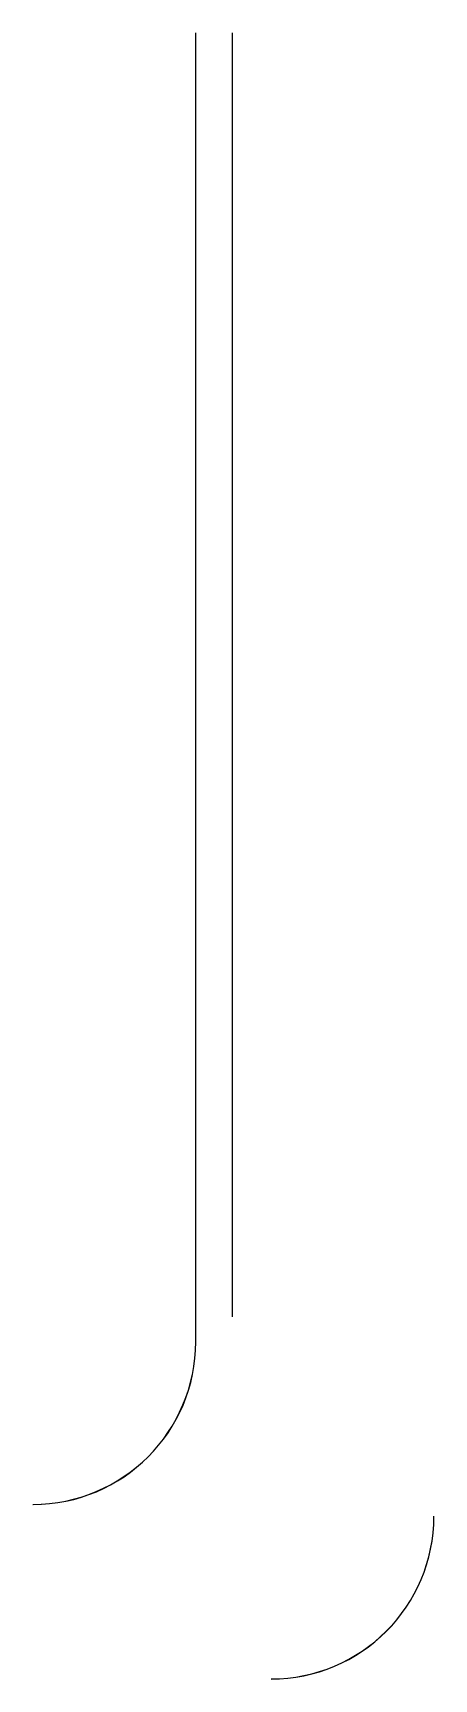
# Model space of a CAD drawing. Header units: millimetres. Extents: x 162108 to 399484, y 66362 to 138751.
# Drawn here: x 399137 to 399484, y 137328 to 138751 of the extents above; entities that cross this region are included whole.
import ezdxf

# ---------------------------------------------------------------- set-up
doc = ezdxf.new("R2010")
doc.units = ezdxf.units.MM
doc.header["$LTSCALE"] = 10
doc.layers.add('ELECTRIC-CABLE', color=5, linetype='Continuous')
doc.layers.add('PIPES', color=2, linetype='Continuous')

msp = doc.modelspace()

# ---------------------------------------------------------------- linework, layer by layer
at = {"layer": 'ELECTRIC-CABLE'}
for p, q in [((399278, 137619.6, 0), (399278, 138751.2, 0)), ((399278, 137619.5, 0), (399278, 138751.1, 0))]:
    msp.add_line(p, q, dxfattribs=at)
for centre in [(399137.2, 137619.6, 0), (399137.3, 137619.5, 0), (399343.1, 137468.7, 0), (399343.1, 137468.6, 0)]:
    msp.add_arc(centre, 140.7, 270, 0, dxfattribs=at)
at = {"layer": 'PIPES'}
msp.add_line((399309.5, 138751.2, 0), (399309.5, 137641.1, 0), dxfattribs=at)

doc.saveas('drawing.dxf')
